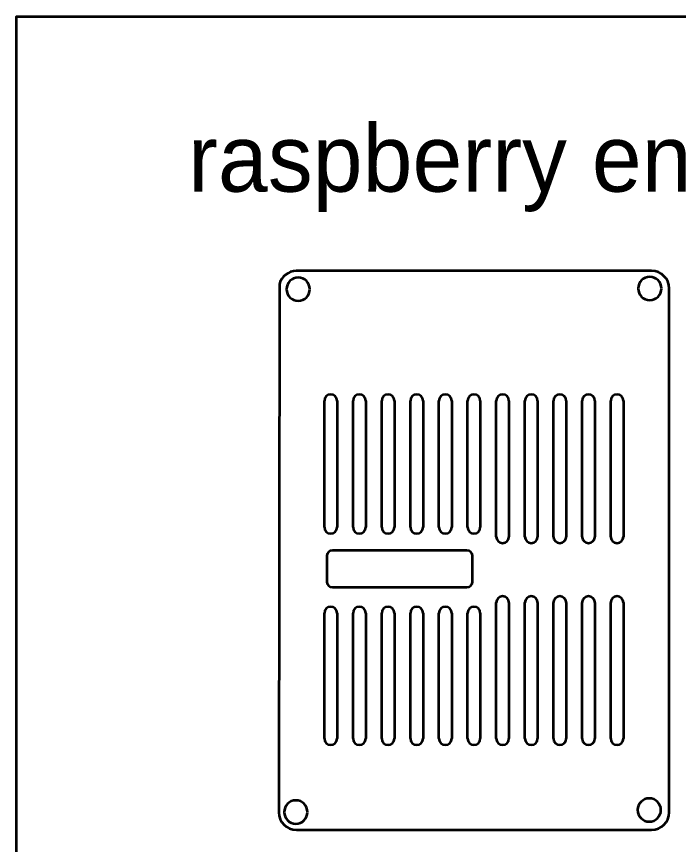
# Model space of a CAD drawing. Header units: inches. Extents: x -163 to 429, y 207 to 456.
# Drawn here: x 61.7 to 175.4, y 314.3 to 456.5 of the extents above; entities that cross this region are included whole.
import ezdxf

# ---------------------------------------------------------------- set-up
doc = ezdxf.new("R2010")
doc.units = ezdxf.units.IN
doc.header["$MEASUREMENT"] = 0
doc.layers.add('Livello 1', color=7, linetype='Continuous')

# ---------------------------------------------------------------- blocks, each defined once
blk = doc.blocks.new('block 60')
at = {"layer": 'Livello 1', "color": 250, "lineweight": 35}
blk.add_lwpolyline([(106.86, 410.5), (106.77, 319.79)], dxfattribs=at)
blk = doc.blocks.new('block 59')
at = {"layer": 'Livello 1'}
blk.add_blockref('block 60', (0, 0), dxfattribs=at)
blk = doc.blocks.new('block 62')
at = {"layer": 'Livello 1', "color": 250, "lineweight": 35}
blk.add_open_spline([(106.77, 319.79), (106.77, 318.13), (108.11, 316.79), (109.77, 316.79), (109.77, 316.79), (109.77, 316.79), (109.77, 316.79), (109.77, 316.79), (109.77, 316.79), (109.77, 316.79)], degree=3, knots=[0, 0, 0, 0, 1, 1, 1, 2, 2, 2, 3, 3, 3, 3], dxfattribs=at)
blk = doc.blocks.new('block 61')
at = {"layer": 'Livello 1'}
blk.add_blockref('block 62', (0, 0), dxfattribs=at)
blk = doc.blocks.new('block 64')
at = {"layer": 'Livello 1', "color": 250, "lineweight": 35}
blk.add_lwpolyline([(109.77, 316.79), (170.75, 316.79)], dxfattribs=at)
blk = doc.blocks.new('block 63')
at = {"layer": 'Livello 1'}
blk.add_blockref('block 64', (0, 0), dxfattribs=at)
blk = doc.blocks.new('block 66')
at = {"layer": 'Livello 1', "color": 250, "lineweight": 35}
blk.add_open_spline([(170.75, 316.79), (172.41, 316.79), (173.75, 318.14), (173.75, 319.79), (173.75, 319.79), (173.75, 319.79), (173.75, 319.79), (173.75, 319.79), (173.75, 319.79), (173.75, 319.79)], degree=3, knots=[0, 0, 0, 0, 1, 1, 1, 2, 2, 2, 3, 3, 3, 3], dxfattribs=at)
blk = doc.blocks.new('block 65')
at = {"layer": 'Livello 1'}
blk.add_blockref('block 66', (0, 0), dxfattribs=at)
blk = doc.blocks.new('block 68')
at = {"layer": 'Livello 1', "color": 250, "lineweight": 35}
blk.add_lwpolyline([(173.75, 319.79), (173.75, 409.77)], dxfattribs=at)
blk = doc.blocks.new('block 67')
at = {"layer": 'Livello 1'}
blk.add_blockref('block 68', (0, 0), dxfattribs=at)
blk = doc.blocks.new('block 70')
at = {"layer": 'Livello 1', "color": 250, "lineweight": 35}
blk.add_open_spline([(173.75, 409.77), (173.75, 411.43), (172.4, 412.77), (170.75, 412.77), (170.75, 412.77), (170.75, 412.77), (170.75, 412.77), (170.75, 412.77), (170.75, 412.77), (170.75, 412.77)], degree=3, knots=[0, 0, 0, 0, 1, 1, 1, 2, 2, 2, 3, 3, 3, 3], dxfattribs=at)
blk = doc.blocks.new('block 69')
at = {"layer": 'Livello 1'}
blk.add_blockref('block 70', (0, 0), dxfattribs=at)
blk = doc.blocks.new('block 72')
at = {"layer": 'Livello 1', "color": 250, "lineweight": 35}
blk.add_lwpolyline([(170.75, 412.77), (109.76, 412.77)], dxfattribs=at)
blk = doc.blocks.new('block 71')
at = {"layer": 'Livello 1'}
blk.add_blockref('block 72', (0, 0), dxfattribs=at)
blk = doc.blocks.new('block 74')
at = {"layer": 'Livello 1', "color": 250, "lineweight": 35}
blk.add_open_spline([(109.76, 412.77), (108.44, 412.8), (107.15, 411.8), (106.86, 410.5)], degree=3, dxfattribs=at)
blk = doc.blocks.new('block 73')
at = {"layer": 'Livello 1'}
blk.add_blockref('block 74', (0, 0), dxfattribs=at)
blk = doc.blocks.new('block 76')
at = {"layer": 'Livello 1', "color": 250, "lineweight": 35}
blk.add_open_spline([(114.59, 332.47), (114.59, 331.87), (115.08, 331.39), (115.68, 331.39), (115.68, 331.39), (115.68, 331.39), (115.68, 331.39), (116.28, 331.39), (116.77, 331.87), (116.77, 332.47), (116.77, 332.47), (116.77, 332.47), (116.77, 332.47), (116.77, 332.47), (116.77, 332.47), (116.77, 332.47)], degree=3, knots=[0, 0, 0, 0, 1, 1, 1, 2, 2, 2, 3, 3, 3, 4, 4, 4, 5, 5, 5, 5], dxfattribs=at)
blk = doc.blocks.new('block 75')
at = {"layer": 'Livello 1'}
blk.add_blockref('block 76', (0, 0), dxfattribs=at)
blk = doc.blocks.new('block 78')
at = {"layer": 'Livello 1', "color": 250, "lineweight": 35}
blk.add_lwpolyline([(114.59, 332.47), (114.59, 354.01)], dxfattribs=at)
blk = doc.blocks.new('block 77')
at = {"layer": 'Livello 1'}
blk.add_blockref('block 78', (0, 0), dxfattribs=at)
blk = doc.blocks.new('block 80')
at = {"layer": 'Livello 1', "color": 250, "lineweight": 35}
blk.add_open_spline([(116.77, 354.01), (116.77, 354.62), (116.28, 355.1), (115.68, 355.1), (115.68, 355.1), (115.68, 355.1), (115.68, 355.1), (115.08, 355.1), (114.59, 354.62), (114.59, 354.01), (114.59, 354.01), (114.59, 354.01), (114.59, 354.01), (114.59, 354.01), (114.59, 354.01), (114.59, 354.01)], degree=3, knots=[0, 0, 0, 0, 1, 1, 1, 2, 2, 2, 3, 3, 3, 4, 4, 4, 5, 5, 5, 5], dxfattribs=at)
blk = doc.blocks.new('block 79')
at = {"layer": 'Livello 1'}
blk.add_blockref('block 80', (0, 0), dxfattribs=at)
blk = doc.blocks.new('block 82')
at = {"layer": 'Livello 1', "color": 250, "lineweight": 35}
blk.add_lwpolyline([(116.77, 354.01), (116.77, 332.47)], dxfattribs=at)
blk = doc.blocks.new('block 81')
at = {"layer": 'Livello 1'}
blk.add_blockref('block 82', (0, 0), dxfattribs=at)
blk = doc.blocks.new('block 84')
at = {"layer": 'Livello 1', "color": 250, "lineweight": 35}
blk.add_open_spline([(114.59, 368.76), (114.59, 368.16), (115.08, 367.67), (115.68, 367.67), (115.68, 367.67), (115.68, 367.67), (115.68, 367.67), (116.28, 367.67), (116.77, 368.16), (116.77, 368.76), (116.77, 368.76), (116.77, 368.76), (116.77, 368.76), (116.77, 368.76), (116.77, 368.76), (116.77, 368.76)], degree=3, knots=[0, 0, 0, 0, 1, 1, 1, 2, 2, 2, 3, 3, 3, 4, 4, 4, 5, 5, 5, 5], dxfattribs=at)
blk = doc.blocks.new('block 83')
at = {"layer": 'Livello 1'}
blk.add_blockref('block 84', (0, 0), dxfattribs=at)
blk = doc.blocks.new('block 86')
at = {"layer": 'Livello 1', "color": 250, "lineweight": 35}
blk.add_lwpolyline([(114.59, 368.76), (114.59, 390.48)], dxfattribs=at)
blk = doc.blocks.new('block 85')
at = {"layer": 'Livello 1'}
blk.add_blockref('block 86', (0, 0), dxfattribs=at)
blk = doc.blocks.new('block 88')
at = {"layer": 'Livello 1', "color": 250, "lineweight": 35}
blk.add_open_spline([(116.77, 390.48), (116.77, 391.08), (116.28, 391.57), (115.68, 391.57), (115.68, 391.57), (115.68, 391.57), (115.68, 391.57), (115.08, 391.57), (114.59, 391.08), (114.59, 390.48), (114.59, 390.48), (114.59, 390.48), (114.59, 390.48), (114.59, 390.48), (114.59, 390.48), (114.59, 390.48)], degree=3, knots=[0, 0, 0, 0, 1, 1, 1, 2, 2, 2, 3, 3, 3, 4, 4, 4, 5, 5, 5, 5], dxfattribs=at)
blk = doc.blocks.new('block 87')
at = {"layer": 'Livello 1'}
blk.add_blockref('block 88', (0, 0), dxfattribs=at)
blk = doc.blocks.new('block 90')
at = {"layer": 'Livello 1', "color": 250, "lineweight": 35}
blk.add_lwpolyline([(116.77, 390.48), (116.77, 368.76)], dxfattribs=at)
blk = doc.blocks.new('block 89')
at = {"layer": 'Livello 1'}
blk.add_blockref('block 90', (0, 0), dxfattribs=at)
blk = doc.blocks.new('block 92')
at = {"layer": 'Livello 1', "color": 250, "lineweight": 35}
blk.add_open_spline([(119.51, 332.47), (119.51, 331.87), (119.99, 331.39), (120.59, 331.39), (120.59, 331.39), (120.59, 331.39), (120.59, 331.39), (121.19, 331.39), (121.68, 331.87), (121.68, 332.47), (121.68, 332.47), (121.68, 332.47), (121.68, 332.47), (121.68, 332.47), (121.68, 332.47), (121.68, 332.47)], degree=3, knots=[0, 0, 0, 0, 1, 1, 1, 2, 2, 2, 3, 3, 3, 4, 4, 4, 5, 5, 5, 5], dxfattribs=at)
blk = doc.blocks.new('block 91')
at = {"layer": 'Livello 1'}
blk.add_blockref('block 92', (0, 0), dxfattribs=at)
blk = doc.blocks.new('block 94')
at = {"layer": 'Livello 1', "color": 250, "lineweight": 35}
blk.add_lwpolyline([(119.51, 332.47), (119.51, 354.01)], dxfattribs=at)
blk = doc.blocks.new('block 93')
at = {"layer": 'Livello 1'}
blk.add_blockref('block 94', (0, 0), dxfattribs=at)
blk = doc.blocks.new('block 96')
at = {"layer": 'Livello 1', "color": 250, "lineweight": 35}
blk.add_open_spline([(121.68, 354.01), (121.68, 354.62), (121.19, 355.1), (120.59, 355.1), (120.59, 355.1), (120.59, 355.1), (120.59, 355.1), (119.99, 355.1), (119.51, 354.62), (119.51, 354.01), (119.51, 354.01), (119.51, 354.01), (119.51, 354.01), (119.51, 354.01), (119.51, 354.01), (119.51, 354.01)], degree=3, knots=[0, 0, 0, 0, 1, 1, 1, 2, 2, 2, 3, 3, 3, 4, 4, 4, 5, 5, 5, 5], dxfattribs=at)
blk = doc.blocks.new('block 95')
at = {"layer": 'Livello 1'}
blk.add_blockref('block 96', (0, 0), dxfattribs=at)
blk = doc.blocks.new('block 98')
at = {"layer": 'Livello 1', "color": 250, "lineweight": 35}
blk.add_lwpolyline([(121.68, 354.01), (121.68, 332.47)], dxfattribs=at)
blk = doc.blocks.new('block 97')
at = {"layer": 'Livello 1'}
blk.add_blockref('block 98', (0, 0), dxfattribs=at)
blk = doc.blocks.new('block 100')
at = {"layer": 'Livello 1', "color": 250, "lineweight": 35}
blk.add_open_spline([(119.51, 368.76), (119.51, 368.16), (119.99, 367.67), (120.59, 367.67), (120.59, 367.67), (120.59, 367.67), (120.59, 367.67), (121.19, 367.67), (121.68, 368.16), (121.68, 368.76), (121.68, 368.76), (121.68, 368.76), (121.68, 368.76), (121.68, 368.76), (121.68, 368.76), (121.68, 368.76)], degree=3, knots=[0, 0, 0, 0, 1, 1, 1, 2, 2, 2, 3, 3, 3, 4, 4, 4, 5, 5, 5, 5], dxfattribs=at)
blk = doc.blocks.new('block 99')
at = {"layer": 'Livello 1'}
blk.add_blockref('block 100', (0, 0), dxfattribs=at)
blk = doc.blocks.new('block 102')
at = {"layer": 'Livello 1', "color": 250, "lineweight": 35}
blk.add_lwpolyline([(119.51, 368.76), (119.51, 390.48)], dxfattribs=at)
blk = doc.blocks.new('block 101')
at = {"layer": 'Livello 1'}
blk.add_blockref('block 102', (0, 0), dxfattribs=at)
blk = doc.blocks.new('block 104')
at = {"layer": 'Livello 1', "color": 250, "lineweight": 35}
blk.add_open_spline([(121.68, 390.48), (121.68, 391.08), (121.19, 391.57), (120.59, 391.57), (120.59, 391.57), (120.59, 391.57), (120.59, 391.57), (119.99, 391.57), (119.51, 391.08), (119.51, 390.48), (119.51, 390.48), (119.51, 390.48), (119.51, 390.48), (119.51, 390.48), (119.51, 390.48), (119.51, 390.48)], degree=3, knots=[0, 0, 0, 0, 1, 1, 1, 2, 2, 2, 3, 3, 3, 4, 4, 4, 5, 5, 5, 5], dxfattribs=at)
blk = doc.blocks.new('block 103')
at = {"layer": 'Livello 1'}
blk.add_blockref('block 104', (0, 0), dxfattribs=at)
blk = doc.blocks.new('block 106')
at = {"layer": 'Livello 1', "color": 250, "lineweight": 35}
blk.add_lwpolyline([(121.68, 390.48), (121.68, 368.76)], dxfattribs=at)
blk = doc.blocks.new('block 105')
at = {"layer": 'Livello 1'}
blk.add_blockref('block 106', (0, 0), dxfattribs=at)
blk = doc.blocks.new('block 108')
at = {"layer": 'Livello 1', "color": 250, "lineweight": 35}
blk.add_open_spline([(124.42, 332.47), (124.42, 331.87), (124.91, 331.39), (125.51, 331.39), (125.51, 331.39), (125.51, 331.39), (125.51, 331.39), (126.11, 331.39), (126.6, 331.87), (126.6, 332.47), (126.6, 332.47), (126.6, 332.47), (126.6, 332.47), (126.6, 332.47), (126.6, 332.47), (126.6, 332.47)], degree=3, knots=[0, 0, 0, 0, 1, 1, 1, 2, 2, 2, 3, 3, 3, 4, 4, 4, 5, 5, 5, 5], dxfattribs=at)
blk = doc.blocks.new('block 107')
at = {"layer": 'Livello 1'}
blk.add_blockref('block 108', (0, 0), dxfattribs=at)
blk = doc.blocks.new('block 110')
at = {"layer": 'Livello 1', "color": 250, "lineweight": 35}
blk.add_lwpolyline([(124.42, 332.47), (124.42, 354.01)], dxfattribs=at)
blk = doc.blocks.new('block 109')
at = {"layer": 'Livello 1'}
blk.add_blockref('block 110', (0, 0), dxfattribs=at)
blk = doc.blocks.new('block 112')
at = {"layer": 'Livello 1', "color": 250, "lineweight": 35}
blk.add_open_spline([(126.6, 354.01), (126.6, 354.62), (126.11, 355.1), (125.51, 355.1), (125.51, 355.1), (125.51, 355.1), (125.51, 355.1), (124.91, 355.1), (124.42, 354.62), (124.42, 354.01), (124.42, 354.01), (124.42, 354.01), (124.42, 354.01), (124.42, 354.01), (124.42, 354.01), (124.42, 354.01)], degree=3, knots=[0, 0, 0, 0, 1, 1, 1, 2, 2, 2, 3, 3, 3, 4, 4, 4, 5, 5, 5, 5], dxfattribs=at)
blk = doc.blocks.new('block 111')
at = {"layer": 'Livello 1'}
blk.add_blockref('block 112', (0, 0), dxfattribs=at)
blk = doc.blocks.new('block 114')
at = {"layer": 'Livello 1', "color": 250, "lineweight": 35}
blk.add_lwpolyline([(126.6, 354.01), (126.6, 332.47)], dxfattribs=at)
blk = doc.blocks.new('block 113')
at = {"layer": 'Livello 1'}
blk.add_blockref('block 114', (0, 0), dxfattribs=at)
blk = doc.blocks.new('block 116')
at = {"layer": 'Livello 1', "color": 250, "lineweight": 35}
blk.add_open_spline([(124.42, 368.76), (124.42, 368.16), (124.91, 367.67), (125.51, 367.67), (125.51, 367.67), (125.51, 367.67), (125.51, 367.67), (126.11, 367.67), (126.6, 368.16), (126.6, 368.76), (126.6, 368.76), (126.6, 368.76), (126.6, 368.76), (126.6, 368.76), (126.6, 368.76), (126.6, 368.76)], degree=3, knots=[0, 0, 0, 0, 1, 1, 1, 2, 2, 2, 3, 3, 3, 4, 4, 4, 5, 5, 5, 5], dxfattribs=at)
blk = doc.blocks.new('block 115')
at = {"layer": 'Livello 1'}
blk.add_blockref('block 116', (0, 0), dxfattribs=at)
blk = doc.blocks.new('block 118')
at = {"layer": 'Livello 1', "color": 250, "lineweight": 35}
blk.add_lwpolyline([(124.42, 368.76), (124.42, 390.48)], dxfattribs=at)
blk = doc.blocks.new('block 117')
at = {"layer": 'Livello 1'}
blk.add_blockref('block 118', (0, 0), dxfattribs=at)
blk = doc.blocks.new('block 120')
at = {"layer": 'Livello 1', "color": 250, "lineweight": 35}
blk.add_open_spline([(126.6, 390.48), (126.6, 391.08), (126.11, 391.57), (125.51, 391.57), (125.51, 391.57), (125.51, 391.57), (125.51, 391.57), (124.91, 391.57), (124.42, 391.08), (124.42, 390.48), (124.42, 390.48), (124.42, 390.48), (124.42, 390.48), (124.42, 390.48), (124.42, 390.48), (124.42, 390.48)], degree=3, knots=[0, 0, 0, 0, 1, 1, 1, 2, 2, 2, 3, 3, 3, 4, 4, 4, 5, 5, 5, 5], dxfattribs=at)
blk = doc.blocks.new('block 119')
at = {"layer": 'Livello 1'}
blk.add_blockref('block 120', (0, 0), dxfattribs=at)
blk = doc.blocks.new('block 122')
at = {"layer": 'Livello 1', "color": 250, "lineweight": 35}
blk.add_lwpolyline([(126.6, 390.48), (126.6, 368.76)], dxfattribs=at)
blk = doc.blocks.new('block 121')
at = {"layer": 'Livello 1'}
blk.add_blockref('block 122', (0, 0), dxfattribs=at)
blk = doc.blocks.new('block 124')
at = {"layer": 'Livello 1', "color": 250, "lineweight": 35}
blk.add_open_spline([(163.75, 367.13), (163.75, 366.53), (164.23, 366.04), (164.83, 366.04), (164.83, 366.04), (164.83, 366.04), (164.83, 366.04), (165.43, 366.04), (165.92, 366.53), (165.92, 367.13), (165.92, 367.13), (165.92, 367.13), (165.92, 367.13), (165.92, 367.13), (165.92, 367.13), (165.92, 367.13)], degree=3, knots=[0, 0, 0, 0, 1, 1, 1, 2, 2, 2, 3, 3, 3, 4, 4, 4, 5, 5, 5, 5], dxfattribs=at)
blk = doc.blocks.new('block 123')
at = {"layer": 'Livello 1'}
blk.add_blockref('block 124', (0, 0), dxfattribs=at)
blk = doc.blocks.new('block 126')
at = {"layer": 'Livello 1', "color": 250, "lineweight": 35}
blk.add_lwpolyline([(163.75, 367.13), (163.75, 390.48)], dxfattribs=at)
blk = doc.blocks.new('block 125')
at = {"layer": 'Livello 1'}
blk.add_blockref('block 126', (0, 0), dxfattribs=at)
blk = doc.blocks.new('block 128')
at = {"layer": 'Livello 1', "color": 250, "lineweight": 35}
blk.add_open_spline([(165.92, 390.48), (165.92, 391.08), (165.43, 391.57), (164.83, 391.57), (164.83, 391.57), (164.83, 391.57), (164.83, 391.57), (164.23, 391.57), (163.75, 391.08), (163.75, 390.48), (163.75, 390.48), (163.75, 390.48), (163.75, 390.48), (163.75, 390.48), (163.75, 390.48), (163.75, 390.48)], degree=3, knots=[0, 0, 0, 0, 1, 1, 1, 2, 2, 2, 3, 3, 3, 4, 4, 4, 5, 5, 5, 5], dxfattribs=at)
blk = doc.blocks.new('block 127')
at = {"layer": 'Livello 1'}
blk.add_blockref('block 128', (0, 0), dxfattribs=at)
blk = doc.blocks.new('block 130')
at = {"layer": 'Livello 1', "color": 250, "lineweight": 35}
blk.add_lwpolyline([(165.92, 390.48), (165.92, 367.13)], dxfattribs=at)
blk = doc.blocks.new('block 129')
at = {"layer": 'Livello 1'}
blk.add_blockref('block 130', (0, 0), dxfattribs=at)
blk = doc.blocks.new('block 132')
at = {"layer": 'Livello 1', "color": 250, "lineweight": 35}
blk.add_open_spline([(163.75, 332.47), (163.75, 331.87), (164.23, 331.39), (164.83, 331.39), (164.83, 331.39), (164.83, 331.39), (164.83, 331.39), (165.43, 331.39), (165.92, 331.87), (165.92, 332.47), (165.92, 332.47), (165.92, 332.47), (165.92, 332.47), (165.92, 332.47), (165.92, 332.47), (165.92, 332.47)], degree=3, knots=[0, 0, 0, 0, 1, 1, 1, 2, 2, 2, 3, 3, 3, 4, 4, 4, 5, 5, 5, 5], dxfattribs=at)
blk = doc.blocks.new('block 131')
at = {"layer": 'Livello 1'}
blk.add_blockref('block 132', (0, 0), dxfattribs=at)
blk = doc.blocks.new('block 134')
at = {"layer": 'Livello 1', "color": 250, "lineweight": 35}
blk.add_lwpolyline([(163.75, 332.47), (163.75, 355.82)], dxfattribs=at)
blk = doc.blocks.new('block 133')
at = {"layer": 'Livello 1'}
blk.add_blockref('block 134', (0, 0), dxfattribs=at)
blk = doc.blocks.new('block 136')
at = {"layer": 'Livello 1', "color": 250, "lineweight": 35}
blk.add_open_spline([(165.92, 355.82), (165.92, 356.42), (165.43, 356.91), (164.83, 356.91), (164.83, 356.91), (164.83, 356.91), (164.83, 356.91), (164.23, 356.91), (163.75, 356.42), (163.75, 355.82), (163.75, 355.82), (163.75, 355.82), (163.75, 355.82), (163.75, 355.82), (163.75, 355.82), (163.75, 355.82)], degree=3, knots=[0, 0, 0, 0, 1, 1, 1, 2, 2, 2, 3, 3, 3, 4, 4, 4, 5, 5, 5, 5], dxfattribs=at)
blk = doc.blocks.new('block 135')
at = {"layer": 'Livello 1'}
blk.add_blockref('block 136', (0, 0), dxfattribs=at)
blk = doc.blocks.new('block 138')
at = {"layer": 'Livello 1', "color": 250, "lineweight": 35}
blk.add_lwpolyline([(165.92, 355.82), (165.92, 332.47)], dxfattribs=at)
blk = doc.blocks.new('block 137')
at = {"layer": 'Livello 1'}
blk.add_blockref('block 138', (0, 0), dxfattribs=at)
blk = doc.blocks.new('block 140')
at = {"layer": 'Livello 1', "color": 250, "lineweight": 35}
blk.add_open_spline([(158.83, 367.13), (158.83, 366.53), (159.32, 366.04), (159.92, 366.04), (159.92, 366.04), (159.92, 366.04), (159.92, 366.04), (160.52, 366.04), (161.01, 366.53), (161.01, 367.13), (161.01, 367.13), (161.01, 367.13), (161.01, 367.13), (161.01, 367.13), (161.01, 367.13), (161.01, 367.13)], degree=3, knots=[0, 0, 0, 0, 1, 1, 1, 2, 2, 2, 3, 3, 3, 4, 4, 4, 5, 5, 5, 5], dxfattribs=at)
blk = doc.blocks.new('block 139')
at = {"layer": 'Livello 1'}
blk.add_blockref('block 140', (0, 0), dxfattribs=at)
blk = doc.blocks.new('block 142')
at = {"layer": 'Livello 1', "color": 250, "lineweight": 35}
blk.add_lwpolyline([(158.83, 367.13), (158.83, 390.48)], dxfattribs=at)
blk = doc.blocks.new('block 141')
at = {"layer": 'Livello 1'}
blk.add_blockref('block 142', (0, 0), dxfattribs=at)
blk = doc.blocks.new('block 144')
at = {"layer": 'Livello 1', "color": 250, "lineweight": 35}
blk.add_open_spline([(161.01, 390.48), (161.01, 391.08), (160.52, 391.57), (159.92, 391.57), (159.92, 391.57), (159.92, 391.57), (159.92, 391.57), (159.32, 391.57), (158.83, 391.08), (158.83, 390.48), (158.83, 390.48), (158.83, 390.48), (158.83, 390.48), (158.83, 390.48), (158.83, 390.48), (158.83, 390.48)], degree=3, knots=[0, 0, 0, 0, 1, 1, 1, 2, 2, 2, 3, 3, 3, 4, 4, 4, 5, 5, 5, 5], dxfattribs=at)
blk = doc.blocks.new('block 143')
at = {"layer": 'Livello 1'}
blk.add_blockref('block 144', (0, 0), dxfattribs=at)
blk = doc.blocks.new('block 146')
at = {"layer": 'Livello 1', "color": 250, "lineweight": 35}
blk.add_lwpolyline([(161.01, 390.48), (161.01, 367.13)], dxfattribs=at)
blk = doc.blocks.new('block 145')
at = {"layer": 'Livello 1'}
blk.add_blockref('block 146', (0, 0), dxfattribs=at)
blk = doc.blocks.new('block 148')
at = {"layer": 'Livello 1', "color": 250, "lineweight": 35}
blk.add_open_spline([(158.83, 332.47), (158.83, 331.87), (159.32, 331.39), (159.92, 331.39), (159.92, 331.39), (159.92, 331.39), (159.92, 331.39), (160.52, 331.39), (161.01, 331.87), (161.01, 332.47), (161.01, 332.47), (161.01, 332.47), (161.01, 332.47), (161.01, 332.47), (161.01, 332.47), (161.01, 332.47)], degree=3, knots=[0, 0, 0, 0, 1, 1, 1, 2, 2, 2, 3, 3, 3, 4, 4, 4, 5, 5, 5, 5], dxfattribs=at)
blk = doc.blocks.new('block 147')
at = {"layer": 'Livello 1'}
blk.add_blockref('block 148', (0, 0), dxfattribs=at)
blk = doc.blocks.new('block 150')
at = {"layer": 'Livello 1', "color": 250, "lineweight": 35}
blk.add_lwpolyline([(158.83, 332.47), (158.83, 355.82)], dxfattribs=at)
blk = doc.blocks.new('block 149')
at = {"layer": 'Livello 1'}
blk.add_blockref('block 150', (0, 0), dxfattribs=at)
blk = doc.blocks.new('block 152')
at = {"layer": 'Livello 1', "color": 250, "lineweight": 35}
blk.add_open_spline([(161.01, 355.82), (161.01, 356.42), (160.52, 356.91), (159.92, 356.91), (159.92, 356.91), (159.92, 356.91), (159.92, 356.91), (159.32, 356.91), (158.83, 356.42), (158.83, 355.82), (158.83, 355.82), (158.83, 355.82), (158.83, 355.82), (158.83, 355.82), (158.83, 355.82), (158.83, 355.82)], degree=3, knots=[0, 0, 0, 0, 1, 1, 1, 2, 2, 2, 3, 3, 3, 4, 4, 4, 5, 5, 5, 5], dxfattribs=at)
blk = doc.blocks.new('block 151')
at = {"layer": 'Livello 1'}
blk.add_blockref('block 152', (0, 0), dxfattribs=at)
blk = doc.blocks.new('block 154')
at = {"layer": 'Livello 1', "color": 250, "lineweight": 35}
blk.add_lwpolyline([(161.01, 355.82), (161.01, 332.47)], dxfattribs=at)
blk = doc.blocks.new('block 153')
at = {"layer": 'Livello 1'}
blk.add_blockref('block 154', (0, 0), dxfattribs=at)
blk = doc.blocks.new('block 156')
at = {"layer": 'Livello 1', "color": 250, "lineweight": 35}
blk.add_open_spline([(153.91, 367.13), (153.91, 366.53), (154.4, 366.04), (155, 366.04), (155, 366.04), (155, 366.04), (155, 366.04), (155.6, 366.04), (156.09, 366.53), (156.09, 367.13), (156.09, 367.13), (156.09, 367.13), (156.09, 367.13), (156.09, 367.13), (156.09, 367.13), (156.09, 367.13)], degree=3, knots=[0, 0, 0, 0, 1, 1, 1, 2, 2, 2, 3, 3, 3, 4, 4, 4, 5, 5, 5, 5], dxfattribs=at)
blk = doc.blocks.new('block 155')
at = {"layer": 'Livello 1'}
blk.add_blockref('block 156', (0, 0), dxfattribs=at)
blk = doc.blocks.new('block 158')
at = {"layer": 'Livello 1', "color": 250, "lineweight": 35}
blk.add_lwpolyline([(153.91, 367.13), (153.91, 390.48)], dxfattribs=at)
blk = doc.blocks.new('block 157')
at = {"layer": 'Livello 1'}
blk.add_blockref('block 158', (0, 0), dxfattribs=at)
blk = doc.blocks.new('block 160')
at = {"layer": 'Livello 1', "color": 250, "lineweight": 35}
blk.add_open_spline([(156.09, 390.48), (156.09, 391.08), (155.6, 391.57), (155, 391.57), (155, 391.57), (155, 391.57), (155, 391.57), (154.4, 391.57), (153.91, 391.08), (153.91, 390.48), (153.91, 390.48), (153.91, 390.48), (153.91, 390.48), (153.91, 390.48), (153.91, 390.48), (153.91, 390.48)], degree=3, knots=[0, 0, 0, 0, 1, 1, 1, 2, 2, 2, 3, 3, 3, 4, 4, 4, 5, 5, 5, 5], dxfattribs=at)
blk = doc.blocks.new('block 159')
at = {"layer": 'Livello 1'}
blk.add_blockref('block 160', (0, 0), dxfattribs=at)
blk = doc.blocks.new('block 162')
at = {"layer": 'Livello 1', "color": 250, "lineweight": 35}
blk.add_lwpolyline([(156.09, 390.48), (156.09, 367.13)], dxfattribs=at)
blk = doc.blocks.new('block 161')
at = {"layer": 'Livello 1'}
blk.add_blockref('block 162', (0, 0), dxfattribs=at)
blk = doc.blocks.new('block 164')
at = {"layer": 'Livello 1', "color": 250, "lineweight": 35}
blk.add_open_spline([(153.91, 332.47), (153.91, 331.87), (154.4, 331.39), (155, 331.39), (155, 331.39), (155, 331.39), (155, 331.39), (155.6, 331.39), (156.09, 331.87), (156.09, 332.47), (156.09, 332.47), (156.09, 332.47), (156.09, 332.47), (156.09, 332.47), (156.09, 332.47), (156.09, 332.47)], degree=3, knots=[0, 0, 0, 0, 1, 1, 1, 2, 2, 2, 3, 3, 3, 4, 4, 4, 5, 5, 5, 5], dxfattribs=at)
blk = doc.blocks.new('block 163')
at = {"layer": 'Livello 1'}
blk.add_blockref('block 164', (0, 0), dxfattribs=at)
blk = doc.blocks.new('block 166')
at = {"layer": 'Livello 1', "color": 250, "lineweight": 35}
blk.add_lwpolyline([(153.91, 332.47), (153.91, 355.82)], dxfattribs=at)
blk = doc.blocks.new('block 165')
at = {"layer": 'Livello 1'}
blk.add_blockref('block 166', (0, 0), dxfattribs=at)
blk = doc.blocks.new('block 168')
at = {"layer": 'Livello 1', "color": 250, "lineweight": 35}
blk.add_open_spline([(156.09, 355.82), (156.09, 356.42), (155.6, 356.91), (155, 356.91), (155, 356.91), (155, 356.91), (155, 356.91), (154.4, 356.91), (153.91, 356.42), (153.91, 355.82), (153.91, 355.82), (153.91, 355.82), (153.91, 355.82), (153.91, 355.82), (153.91, 355.82), (153.91, 355.82)], degree=3, knots=[0, 0, 0, 0, 1, 1, 1, 2, 2, 2, 3, 3, 3, 4, 4, 4, 5, 5, 5, 5], dxfattribs=at)
blk = doc.blocks.new('block 167')
at = {"layer": 'Livello 1'}
blk.add_blockref('block 168', (0, 0), dxfattribs=at)
blk = doc.blocks.new('block 170')
at = {"layer": 'Livello 1', "color": 250, "lineweight": 35}
blk.add_lwpolyline([(156.09, 355.82), (156.09, 332.47)], dxfattribs=at)
blk = doc.blocks.new('block 169')
at = {"layer": 'Livello 1'}
blk.add_blockref('block 170', (0, 0), dxfattribs=at)
blk = doc.blocks.new('block 172')
at = {"layer": 'Livello 1', "color": 250, "lineweight": 35}
blk.add_open_spline([(149, 367.13), (149, 366.53), (149.49, 366.04), (150.09, 366.04), (150.09, 366.04), (150.09, 366.04), (150.09, 366.04), (150.69, 366.04), (151.17, 366.53), (151.17, 367.13), (151.17, 367.13), (151.17, 367.13), (151.17, 367.13), (151.17, 367.13), (151.17, 367.13), (151.17, 367.13)], degree=3, knots=[0, 0, 0, 0, 1, 1, 1, 2, 2, 2, 3, 3, 3, 4, 4, 4, 5, 5, 5, 5], dxfattribs=at)
blk = doc.blocks.new('block 171')
at = {"layer": 'Livello 1'}
blk.add_blockref('block 172', (0, 0), dxfattribs=at)
blk = doc.blocks.new('block 174')
at = {"layer": 'Livello 1', "color": 250, "lineweight": 35}
blk.add_lwpolyline([(149, 367.13), (149, 390.48)], dxfattribs=at)
blk = doc.blocks.new('block 173')
at = {"layer": 'Livello 1'}
blk.add_blockref('block 174', (0, 0), dxfattribs=at)
blk = doc.blocks.new('block 176')
at = {"layer": 'Livello 1', "color": 250, "lineweight": 35}
blk.add_open_spline([(151.17, 390.48), (151.17, 391.08), (150.69, 391.57), (150.09, 391.57), (150.09, 391.57), (150.09, 391.57), (150.09, 391.57), (149.49, 391.57), (149, 391.08), (149, 390.48), (149, 390.48), (149, 390.48), (149, 390.48), (149, 390.48), (149, 390.48), (149, 390.48)], degree=3, knots=[0, 0, 0, 0, 1, 1, 1, 2, 2, 2, 3, 3, 3, 4, 4, 4, 5, 5, 5, 5], dxfattribs=at)
blk = doc.blocks.new('block 175')
at = {"layer": 'Livello 1'}
blk.add_blockref('block 176', (0, 0), dxfattribs=at)
blk = doc.blocks.new('block 178')
at = {"layer": 'Livello 1', "color": 250, "lineweight": 35}
blk.add_lwpolyline([(151.17, 390.48), (151.17, 367.13)], dxfattribs=at)
blk = doc.blocks.new('block 177')
at = {"layer": 'Livello 1'}
blk.add_blockref('block 178', (0, 0), dxfattribs=at)
blk = doc.blocks.new('block 180')
at = {"layer": 'Livello 1', "color": 250, "lineweight": 35}
blk.add_open_spline([(149, 332.47), (149, 331.87), (149.49, 331.39), (150.09, 331.39), (150.09, 331.39), (150.09, 331.39), (150.09, 331.39), (150.69, 331.39), (151.17, 331.87), (151.17, 332.47), (151.17, 332.47), (151.17, 332.47), (151.17, 332.47), (151.17, 332.47), (151.17, 332.47), (151.17, 332.47)], degree=3, knots=[0, 0, 0, 0, 1, 1, 1, 2, 2, 2, 3, 3, 3, 4, 4, 4, 5, 5, 5, 5], dxfattribs=at)
blk = doc.blocks.new('block 179')
at = {"layer": 'Livello 1'}
blk.add_blockref('block 180', (0, 0), dxfattribs=at)
blk = doc.blocks.new('block 182')
at = {"layer": 'Livello 1', "color": 250, "lineweight": 35}
blk.add_lwpolyline([(149, 332.47), (149, 355.82)], dxfattribs=at)
blk = doc.blocks.new('block 181')
at = {"layer": 'Livello 1'}
blk.add_blockref('block 182', (0, 0), dxfattribs=at)
blk = doc.blocks.new('block 184')
at = {"layer": 'Livello 1', "color": 250, "lineweight": 35}
blk.add_open_spline([(151.17, 355.82), (151.17, 356.42), (150.69, 356.91), (150.09, 356.91), (150.09, 356.91), (150.09, 356.91), (150.09, 356.91), (149.49, 356.91), (149, 356.42), (149, 355.82), (149, 355.82), (149, 355.82), (149, 355.82), (149, 355.82), (149, 355.82), (149, 355.82)], degree=3, knots=[0, 0, 0, 0, 1, 1, 1, 2, 2, 2, 3, 3, 3, 4, 4, 4, 5, 5, 5, 5], dxfattribs=at)
blk = doc.blocks.new('block 183')
at = {"layer": 'Livello 1'}
blk.add_blockref('block 184', (0, 0), dxfattribs=at)
blk = doc.blocks.new('block 186')
at = {"layer": 'Livello 1', "color": 250, "lineweight": 35}
blk.add_lwpolyline([(151.17, 355.82), (151.17, 332.47)], dxfattribs=at)
blk = doc.blocks.new('block 185')
at = {"layer": 'Livello 1'}
blk.add_blockref('block 186', (0, 0), dxfattribs=at)
blk = doc.blocks.new('block 188')
at = {"layer": 'Livello 1', "color": 250, "lineweight": 35}
blk.add_open_spline([(144.08, 367.13), (144.08, 366.53), (144.57, 366.04), (145.17, 366.04), (145.17, 366.04), (145.17, 366.04), (145.17, 366.04), (145.77, 366.04), (146.26, 366.53), (146.26, 367.13), (146.26, 367.13), (146.26, 367.13), (146.26, 367.13), (146.26, 367.13), (146.26, 367.13), (146.26, 367.13)], degree=3, knots=[0, 0, 0, 0, 1, 1, 1, 2, 2, 2, 3, 3, 3, 4, 4, 4, 5, 5, 5, 5], dxfattribs=at)
blk = doc.blocks.new('block 187')
at = {"layer": 'Livello 1'}
blk.add_blockref('block 188', (0, 0), dxfattribs=at)
blk = doc.blocks.new('block 190')
at = {"layer": 'Livello 1', "color": 250, "lineweight": 35}
blk.add_lwpolyline([(144.08, 367.13), (144.08, 390.48)], dxfattribs=at)
blk = doc.blocks.new('block 189')
at = {"layer": 'Livello 1'}
blk.add_blockref('block 190', (0, 0), dxfattribs=at)
blk = doc.blocks.new('block 192')
at = {"layer": 'Livello 1', "color": 250, "lineweight": 35}
blk.add_open_spline([(146.26, 390.48), (146.26, 391.08), (145.77, 391.57), (145.17, 391.57), (145.17, 391.57), (145.17, 391.57), (145.17, 391.57), (144.57, 391.57), (144.08, 391.08), (144.08, 390.48), (144.08, 390.48), (144.08, 390.48), (144.08, 390.48), (144.08, 390.48), (144.08, 390.48), (144.08, 390.48)], degree=3, knots=[0, 0, 0, 0, 1, 1, 1, 2, 2, 2, 3, 3, 3, 4, 4, 4, 5, 5, 5, 5], dxfattribs=at)
blk = doc.blocks.new('block 191')
at = {"layer": 'Livello 1'}
blk.add_blockref('block 192', (0, 0), dxfattribs=at)
blk = doc.blocks.new('block 194')
at = {"layer": 'Livello 1', "color": 250, "lineweight": 35}
blk.add_lwpolyline([(146.26, 390.48), (146.26, 367.13)], dxfattribs=at)
blk = doc.blocks.new('block 193')
at = {"layer": 'Livello 1'}
blk.add_blockref('block 194', (0, 0), dxfattribs=at)
blk = doc.blocks.new('block 196')
at = {"layer": 'Livello 1', "color": 250, "lineweight": 35}
blk.add_open_spline([(144.08, 332.47), (144.08, 331.87), (144.57, 331.39), (145.17, 331.39), (145.17, 331.39), (145.17, 331.39), (145.17, 331.39), (145.77, 331.39), (146.26, 331.87), (146.26, 332.47), (146.26, 332.47), (146.26, 332.47), (146.26, 332.47), (146.26, 332.47), (146.26, 332.47), (146.26, 332.47)], degree=3, knots=[0, 0, 0, 0, 1, 1, 1, 2, 2, 2, 3, 3, 3, 4, 4, 4, 5, 5, 5, 5], dxfattribs=at)
blk = doc.blocks.new('block 195')
at = {"layer": 'Livello 1'}
blk.add_blockref('block 196', (0, 0), dxfattribs=at)
blk = doc.blocks.new('block 198')
at = {"layer": 'Livello 1', "color": 250, "lineweight": 35}
blk.add_lwpolyline([(144.08, 332.47), (144.08, 355.82)], dxfattribs=at)
blk = doc.blocks.new('block 197')
at = {"layer": 'Livello 1'}
blk.add_blockref('block 198', (0, 0), dxfattribs=at)
blk = doc.blocks.new('block 200')
at = {"layer": 'Livello 1', "color": 250, "lineweight": 35}
blk.add_open_spline([(146.26, 355.82), (146.26, 356.42), (145.77, 356.91), (145.17, 356.91), (145.17, 356.91), (145.17, 356.91), (145.17, 356.91), (144.57, 356.91), (144.08, 356.42), (144.08, 355.82), (144.08, 355.82), (144.08, 355.82), (144.08, 355.82), (144.08, 355.82), (144.08, 355.82), (144.08, 355.82)], degree=3, knots=[0, 0, 0, 0, 1, 1, 1, 2, 2, 2, 3, 3, 3, 4, 4, 4, 5, 5, 5, 5], dxfattribs=at)
blk = doc.blocks.new('block 199')
at = {"layer": 'Livello 1'}
blk.add_blockref('block 200', (0, 0), dxfattribs=at)
blk = doc.blocks.new('block 202')
at = {"layer": 'Livello 1', "color": 250, "lineweight": 35}
blk.add_lwpolyline([(146.26, 355.82), (146.26, 332.47)], dxfattribs=at)
blk = doc.blocks.new('block 201')
at = {"layer": 'Livello 1'}
blk.add_blockref('block 202', (0, 0), dxfattribs=at)
blk = doc.blocks.new('block 204')
at = {"layer": 'Livello 1', "color": 250, "lineweight": 35}
blk.add_open_spline([(139.17, 368.76), (139.17, 368.16), (139.65, 367.67), (140.26, 367.67), (140.26, 367.67), (140.26, 367.67), (140.26, 367.67), (140.86, 367.67), (141.34, 368.16), (141.34, 368.76), (141.34, 368.76), (141.34, 368.76), (141.34, 368.76), (141.34, 368.76), (141.34, 368.76), (141.34, 368.76)], degree=3, knots=[0, 0, 0, 0, 1, 1, 1, 2, 2, 2, 3, 3, 3, 4, 4, 4, 5, 5, 5, 5], dxfattribs=at)
blk = doc.blocks.new('block 203')
at = {"layer": 'Livello 1'}
blk.add_blockref('block 204', (0, 0), dxfattribs=at)
blk = doc.blocks.new('block 206')
at = {"layer": 'Livello 1', "color": 250, "lineweight": 35}
blk.add_lwpolyline([(139.17, 368.76), (139.17, 390.48)], dxfattribs=at)
blk = doc.blocks.new('block 205')
at = {"layer": 'Livello 1'}
blk.add_blockref('block 206', (0, 0), dxfattribs=at)
blk = doc.blocks.new('block 208')
at = {"layer": 'Livello 1', "color": 250, "lineweight": 35}
blk.add_open_spline([(141.34, 390.48), (141.34, 391.08), (140.86, 391.57), (140.26, 391.57), (140.26, 391.57), (140.26, 391.57), (140.26, 391.57), (139.65, 391.57), (139.17, 391.08), (139.17, 390.48), (139.17, 390.48), (139.17, 390.48), (139.17, 390.48), (139.17, 390.48), (139.17, 390.48), (139.17, 390.48)], degree=3, knots=[0, 0, 0, 0, 1, 1, 1, 2, 2, 2, 3, 3, 3, 4, 4, 4, 5, 5, 5, 5], dxfattribs=at)
blk = doc.blocks.new('block 207')
at = {"layer": 'Livello 1'}
blk.add_blockref('block 208', (0, 0), dxfattribs=at)
blk = doc.blocks.new('block 210')
at = {"layer": 'Livello 1', "color": 250, "lineweight": 35}
blk.add_lwpolyline([(141.34, 390.48), (141.34, 368.76)], dxfattribs=at)
blk = doc.blocks.new('block 209')
at = {"layer": 'Livello 1'}
blk.add_blockref('block 210', (0, 0), dxfattribs=at)
blk = doc.blocks.new('block 212')
at = {"layer": 'Livello 1', "color": 250, "lineweight": 35}
blk.add_open_spline([(139.17, 332.47), (139.17, 331.87), (139.65, 331.39), (140.26, 331.39), (140.26, 331.39), (140.26, 331.39), (140.26, 331.39), (140.86, 331.39), (141.34, 331.87), (141.34, 332.47), (141.34, 332.47), (141.34, 332.47), (141.34, 332.47), (141.34, 332.47), (141.34, 332.47), (141.34, 332.47)], degree=3, knots=[0, 0, 0, 0, 1, 1, 1, 2, 2, 2, 3, 3, 3, 4, 4, 4, 5, 5, 5, 5], dxfattribs=at)
blk = doc.blocks.new('block 211')
at = {"layer": 'Livello 1'}
blk.add_blockref('block 212', (0, 0), dxfattribs=at)
blk = doc.blocks.new('block 214')
at = {"layer": 'Livello 1', "color": 250, "lineweight": 35}
blk.add_lwpolyline([(139.17, 332.47), (139.17, 354.01)], dxfattribs=at)
blk = doc.blocks.new('block 213')
at = {"layer": 'Livello 1'}
blk.add_blockref('block 214', (0, 0), dxfattribs=at)
blk = doc.blocks.new('block 216')
at = {"layer": 'Livello 1', "color": 250, "lineweight": 35}
blk.add_open_spline([(141.34, 354.01), (141.34, 354.62), (140.86, 355.1), (140.26, 355.1), (140.26, 355.1), (140.26, 355.1), (140.26, 355.1), (139.65, 355.1), (139.17, 354.62), (139.17, 354.01), (139.17, 354.01), (139.17, 354.01), (139.17, 354.01), (139.17, 354.01), (139.17, 354.01), (139.17, 354.01)], degree=3, knots=[0, 0, 0, 0, 1, 1, 1, 2, 2, 2, 3, 3, 3, 4, 4, 4, 5, 5, 5, 5], dxfattribs=at)
blk = doc.blocks.new('block 215')
at = {"layer": 'Livello 1'}
blk.add_blockref('block 216', (0, 0), dxfattribs=at)
blk = doc.blocks.new('block 218')
at = {"layer": 'Livello 1', "color": 250, "lineweight": 35}
blk.add_lwpolyline([(141.34, 354.01), (141.34, 332.47)], dxfattribs=at)
blk = doc.blocks.new('block 217')
at = {"layer": 'Livello 1'}
blk.add_blockref('block 218', (0, 0), dxfattribs=at)
blk = doc.blocks.new('block 220')
at = {"layer": 'Livello 1', "color": 250, "lineweight": 35}
blk.add_open_spline([(134.25, 368.76), (134.25, 368.16), (134.74, 367.67), (135.34, 367.67), (135.34, 367.67), (135.34, 367.67), (135.34, 367.67), (135.94, 367.67), (136.43, 368.16), (136.43, 368.76), (136.43, 368.76), (136.43, 368.76), (136.43, 368.76), (136.43, 368.76), (136.43, 368.76), (136.43, 368.76)], degree=3, knots=[0, 0, 0, 0, 1, 1, 1, 2, 2, 2, 3, 3, 3, 4, 4, 4, 5, 5, 5, 5], dxfattribs=at)
blk = doc.blocks.new('block 219')
at = {"layer": 'Livello 1'}
blk.add_blockref('block 220', (0, 0), dxfattribs=at)
blk = doc.blocks.new('block 222')
at = {"layer": 'Livello 1', "color": 250, "lineweight": 35}
blk.add_lwpolyline([(134.25, 368.76), (134.25, 390.48)], dxfattribs=at)
blk = doc.blocks.new('block 221')
at = {"layer": 'Livello 1'}
blk.add_blockref('block 222', (0, 0), dxfattribs=at)
blk = doc.blocks.new('block 224')
at = {"layer": 'Livello 1', "color": 250, "lineweight": 35}
blk.add_open_spline([(136.43, 390.48), (136.43, 391.08), (135.94, 391.57), (135.34, 391.57), (135.34, 391.57), (135.34, 391.57), (135.34, 391.57), (134.74, 391.57), (134.25, 391.08), (134.25, 390.48), (134.25, 390.48), (134.25, 390.48), (134.25, 390.48), (134.25, 390.48), (134.25, 390.48), (134.25, 390.48)], degree=3, knots=[0, 0, 0, 0, 1, 1, 1, 2, 2, 2, 3, 3, 3, 4, 4, 4, 5, 5, 5, 5], dxfattribs=at)
blk = doc.blocks.new('block 223')
at = {"layer": 'Livello 1'}
blk.add_blockref('block 224', (0, 0), dxfattribs=at)
blk = doc.blocks.new('block 226')
at = {"layer": 'Livello 1', "color": 250, "lineweight": 35}
blk.add_lwpolyline([(136.43, 390.48), (136.43, 368.76)], dxfattribs=at)
blk = doc.blocks.new('block 225')
at = {"layer": 'Livello 1'}
blk.add_blockref('block 226', (0, 0), dxfattribs=at)
blk = doc.blocks.new('block 228')
at = {"layer": 'Livello 1', "color": 250, "lineweight": 35}
blk.add_open_spline([(134.25, 332.47), (134.25, 331.87), (134.74, 331.39), (135.34, 331.39), (135.34, 331.39), (135.34, 331.39), (135.34, 331.39), (135.94, 331.39), (136.43, 331.87), (136.43, 332.47), (136.43, 332.47), (136.43, 332.47), (136.43, 332.47), (136.43, 332.47), (136.43, 332.47), (136.43, 332.47)], degree=3, knots=[0, 0, 0, 0, 1, 1, 1, 2, 2, 2, 3, 3, 3, 4, 4, 4, 5, 5, 5, 5], dxfattribs=at)
blk = doc.blocks.new('block 227')
at = {"layer": 'Livello 1'}
blk.add_blockref('block 228', (0, 0), dxfattribs=at)
blk = doc.blocks.new('block 230')
at = {"layer": 'Livello 1', "color": 250, "lineweight": 35}
blk.add_lwpolyline([(134.25, 332.47), (134.25, 354.01)], dxfattribs=at)
blk = doc.blocks.new('block 229')
at = {"layer": 'Livello 1'}
blk.add_blockref('block 230', (0, 0), dxfattribs=at)
blk = doc.blocks.new('block 232')
at = {"layer": 'Livello 1', "color": 250, "lineweight": 35}
blk.add_open_spline([(136.43, 354.01), (136.43, 354.62), (135.94, 355.1), (135.34, 355.1), (135.34, 355.1), (135.34, 355.1), (135.34, 355.1), (134.74, 355.1), (134.25, 354.62), (134.25, 354.01), (134.25, 354.01), (134.25, 354.01), (134.25, 354.01), (134.25, 354.01), (134.25, 354.01), (134.25, 354.01)], degree=3, knots=[0, 0, 0, 0, 1, 1, 1, 2, 2, 2, 3, 3, 3, 4, 4, 4, 5, 5, 5, 5], dxfattribs=at)
blk = doc.blocks.new('block 231')
at = {"layer": 'Livello 1'}
blk.add_blockref('block 232', (0, 0), dxfattribs=at)
blk = doc.blocks.new('block 234')
at = {"layer": 'Livello 1', "color": 250, "lineweight": 35}
blk.add_lwpolyline([(136.43, 354.01), (136.43, 332.47)], dxfattribs=at)
blk = doc.blocks.new('block 233')
at = {"layer": 'Livello 1'}
blk.add_blockref('block 234', (0, 0), dxfattribs=at)
blk = doc.blocks.new('block 236')
at = {"layer": 'Livello 1', "color": 250, "lineweight": 35}
blk.add_open_spline([(129.34, 368.76), (129.34, 368.16), (129.82, 367.67), (130.42, 367.67), (130.42, 367.67), (130.42, 367.67), (130.42, 367.67), (131.02, 367.67), (131.51, 368.16), (131.51, 368.76), (131.51, 368.76), (131.51, 368.76), (131.51, 368.76), (131.51, 368.76), (131.51, 368.76), (131.51, 368.76)], degree=3, knots=[0, 0, 0, 0, 1, 1, 1, 2, 2, 2, 3, 3, 3, 4, 4, 4, 5, 5, 5, 5], dxfattribs=at)
blk = doc.blocks.new('block 235')
at = {"layer": 'Livello 1'}
blk.add_blockref('block 236', (0, 0), dxfattribs=at)
blk = doc.blocks.new('block 238')
at = {"layer": 'Livello 1', "color": 250, "lineweight": 35}
blk.add_lwpolyline([(129.34, 368.76), (129.34, 390.48)], dxfattribs=at)
blk = doc.blocks.new('block 237')
at = {"layer": 'Livello 1'}
blk.add_blockref('block 238', (0, 0), dxfattribs=at)
blk = doc.blocks.new('block 240')
at = {"layer": 'Livello 1', "color": 250, "lineweight": 35}
blk.add_open_spline([(131.51, 390.48), (131.51, 391.08), (131.02, 391.57), (130.42, 391.57), (130.42, 391.57), (130.42, 391.57), (130.42, 391.57), (129.82, 391.57), (129.34, 391.08), (129.34, 390.48), (129.34, 390.48), (129.34, 390.48), (129.34, 390.48), (129.34, 390.48), (129.34, 390.48), (129.34, 390.48)], degree=3, knots=[0, 0, 0, 0, 1, 1, 1, 2, 2, 2, 3, 3, 3, 4, 4, 4, 5, 5, 5, 5], dxfattribs=at)
blk = doc.blocks.new('block 239')
at = {"layer": 'Livello 1'}
blk.add_blockref('block 240', (0, 0), dxfattribs=at)
blk = doc.blocks.new('block 242')
at = {"layer": 'Livello 1', "color": 250, "lineweight": 35}
blk.add_lwpolyline([(131.51, 390.48), (131.51, 368.76)], dxfattribs=at)
blk = doc.blocks.new('block 241')
at = {"layer": 'Livello 1'}
blk.add_blockref('block 242', (0, 0), dxfattribs=at)
blk = doc.blocks.new('block 244')
at = {"layer": 'Livello 1', "color": 250, "lineweight": 35}
blk.add_open_spline([(129.34, 332.47), (129.34, 331.87), (129.82, 331.39), (130.42, 331.39), (130.42, 331.39), (130.42, 331.39), (130.42, 331.39), (131.02, 331.39), (131.51, 331.87), (131.51, 332.47), (131.51, 332.47), (131.51, 332.47), (131.51, 332.47), (131.51, 332.47), (131.51, 332.47), (131.51, 332.47)], degree=3, knots=[0, 0, 0, 0, 1, 1, 1, 2, 2, 2, 3, 3, 3, 4, 4, 4, 5, 5, 5, 5], dxfattribs=at)
blk = doc.blocks.new('block 243')
at = {"layer": 'Livello 1'}
blk.add_blockref('block 244', (0, 0), dxfattribs=at)
blk = doc.blocks.new('block 246')
at = {"layer": 'Livello 1', "color": 250, "lineweight": 35}
blk.add_lwpolyline([(129.34, 332.47), (129.34, 354.01)], dxfattribs=at)
blk = doc.blocks.new('block 245')
at = {"layer": 'Livello 1'}
blk.add_blockref('block 246', (0, 0), dxfattribs=at)
blk = doc.blocks.new('block 248')
at = {"layer": 'Livello 1', "color": 250, "lineweight": 35}
blk.add_open_spline([(131.51, 354.01), (131.51, 354.62), (131.02, 355.1), (130.42, 355.1), (130.42, 355.1), (130.42, 355.1), (130.42, 355.1), (129.82, 355.1), (129.34, 354.62), (129.34, 354.01), (129.34, 354.01), (129.34, 354.01), (129.34, 354.01), (129.34, 354.01), (129.34, 354.01), (129.34, 354.01)], degree=3, knots=[0, 0, 0, 0, 1, 1, 1, 2, 2, 2, 3, 3, 3, 4, 4, 4, 5, 5, 5, 5], dxfattribs=at)
blk = doc.blocks.new('block 247')
at = {"layer": 'Livello 1'}
blk.add_blockref('block 248', (0, 0), dxfattribs=at)
blk = doc.blocks.new('block 250')
at = {"layer": 'Livello 1', "color": 250, "lineweight": 35}
blk.add_lwpolyline([(131.51, 354.01), (131.51, 332.47)], dxfattribs=at)
blk = doc.blocks.new('block 249')
at = {"layer": 'Livello 1'}
blk.add_blockref('block 250', (0, 0), dxfattribs=at)
blk = doc.blocks.new('block 58')
at = {"layer": 'Livello 1'}
for name in ['block 73', 'block 71', 'block 69', 'block 59', 'block 67', 'block 87', 'block 103', 'block 119', 'block 239', 'block 223', 'block 207', 'block 191', 'block 175', 'block 159', 'block 143', 'block 127', 'block 85', 'block 89', 'block 101', 'block 105', 'block 117', 'block 121', 'block 237', 'block 241', 'block 221', 'block 225', 'block 205', 'block 209', 'block 189', 'block 193', 'block 173', 'block 177', 'block 157', 'block 161', 'block 141', 'block 145', 'block 125', 'block 129', 'block 83', 'block 99', 'block 115', 'block 235', 'block 219', 'block 203', 'block 187', 'block 171', 'block 155', 'block 139', 'block 123', 'block 199', 'block 183', 'block 167', 'block 151', 'block 135', 'block 197', 'block 201', 'block 181', 'block 185', 'block 165', 'block 169', 'block 149', 'block 153', 'block 133', 'block 137', 'block 79', 'block 77', 'block 81', 'block 95', 'block 93', 'block 97', 'block 111', 'block 109', 'block 113', 'block 247', 'block 245', 'block 249', 'block 231', 'block 229', 'block 233', 'block 215', 'block 213', 'block 217', 'block 75', 'block 91', 'block 107', 'block 243', 'block 227', 'block 211', 'block 195', 'block 179', 'block 163', 'block 147', 'block 131', 'block 61', 'block 65', 'block 63']:
    blk.add_blockref(name, (0, 0), dxfattribs=at)
blk = doc.blocks.new('block 57')
at = {"layer": 'Livello 1', "color": 250, "lineweight": 35}
for points in [[(112.08, 409.64), (112.08, 408.53), (111.19, 407.64), (110.08, 407.64), (108.98, 407.64), (108.08, 408.53), (108.08, 409.64), (108.08, 410.74), (108.98, 411.64), (110.08, 411.64), (111.19, 411.64), (112.08, 410.74), (112.08, 409.64)], [(112.08, 409.64), (112.08, 408.53), (111.19, 407.64), (110.08, 407.64), (108.98, 407.64), (108.08, 408.53), (108.08, 409.64), (108.08, 410.74), (108.98, 411.64), (110.08, 411.64), (111.19, 411.64), (112.08, 410.74), (112.08, 409.64)], [(172.44, 409.76), (172.44, 408.66), (171.54, 407.76), (170.44, 407.76), (169.33, 407.76), (168.44, 408.66), (168.44, 409.76), (168.44, 410.87), (169.33, 411.76), (170.44, 411.76), (171.54, 411.76), (172.44, 410.87), (172.44, 409.76)], [(172.44, 409.76), (172.44, 408.66), (171.54, 407.76), (170.44, 407.76), (169.33, 407.76), (168.44, 408.66), (168.44, 409.76), (168.44, 410.87), (169.33, 411.76), (170.44, 411.76), (171.54, 411.76), (172.44, 410.87), (172.44, 409.76)], [(111.68, 319.86), (111.68, 318.75), (110.78, 317.86), (109.68, 317.86), (108.57, 317.86), (107.68, 318.75), (107.68, 319.86), (107.68, 320.96), (108.57, 321.86), (109.68, 321.86), (110.78, 321.86), (111.68, 320.96), (111.68, 319.86)], [(172.35, 320.21), (172.35, 319.1), (171.45, 318.21), (170.35, 318.21), (169.24, 318.21), (168.35, 319.1), (168.35, 320.21), (168.35, 321.31), (169.24, 322.21), (170.35, 322.21), (171.45, 322.21), (172.35, 321.31), (172.35, 320.21)], [(172.35, 320.21), (172.35, 319.1), (171.45, 318.21), (170.35, 318.21), (169.24, 318.21), (168.35, 319.1), (168.35, 320.21), (168.35, 321.31), (169.24, 322.21), (170.35, 322.21), (171.45, 322.21), (172.35, 321.31), (172.35, 320.21)]]:
    blk.add_open_spline(points, degree=3, knots=[0, 0, 0, 0, 1, 1, 1, 2, 2, 2, 3, 3, 3, 4, 4, 4, 4], dxfattribs=at)
at = {"layer": 'Livello 1'}
blk.add_blockref('block 58', (0, 0), dxfattribs=at)

msp = doc.modelspace()

# ---------------------------------------------------------------- linework, layer by layer
at = {"layer": 'Livello 1', "color": 250, "lineweight": 35}
msp.add_lwpolyline([(428.63, 206.69), (61.74, 206.69), (61.74, 456.46), (428.63, 456.46), (428.63, 206.69)], dxfattribs=at)
msp.add_open_spline([(140.03, 359.46), (140.03, 358.91), (139.58, 358.46), (139.03, 358.46), (139.03, 358.46), (115.98, 358.46), (115.98, 358.46), (115.43, 358.46), (114.98, 358.91), (114.98, 359.46), (114.98, 359.46), (114.98, 363.78), (114.98, 363.78), (114.98, 364.33), (115.43, 364.78), (115.98, 364.78), (115.98, 364.78), (139.03, 364.78), (139.03, 364.78), (139.58, 364.78), (140.03, 364.33), (140.03, 363.78), (140.03, 363.78), (140.03, 359.46), (140.03, 359.46)], degree=3, knots=[0, 0, 0, 0, 1, 1, 1, 2, 2, 2, 3, 3, 3, 4, 4, 4, 5, 5, 5, 6, 6, 6, 7, 7, 7, 8, 8, 8, 8], dxfattribs=at)

# ---------------------------------------------------------------- block references
at = {"layer": 'Livello 1'}
msp.add_blockref('block 57', (0, 0), dxfattribs=at)

# ---------------------------------------------------------------- texts
at = {"layer": 'Livello 1', "color": 250, "insert": (91.18, 422.91), "char_height": 11.5147, "attachment_point": 7}
msp.add_mtext('\\fMyriad Pro|b0|i0|c0|p34;\\W1;raspberry enclosure', dxfattribs=at)

doc.saveas('drawing.dxf')
